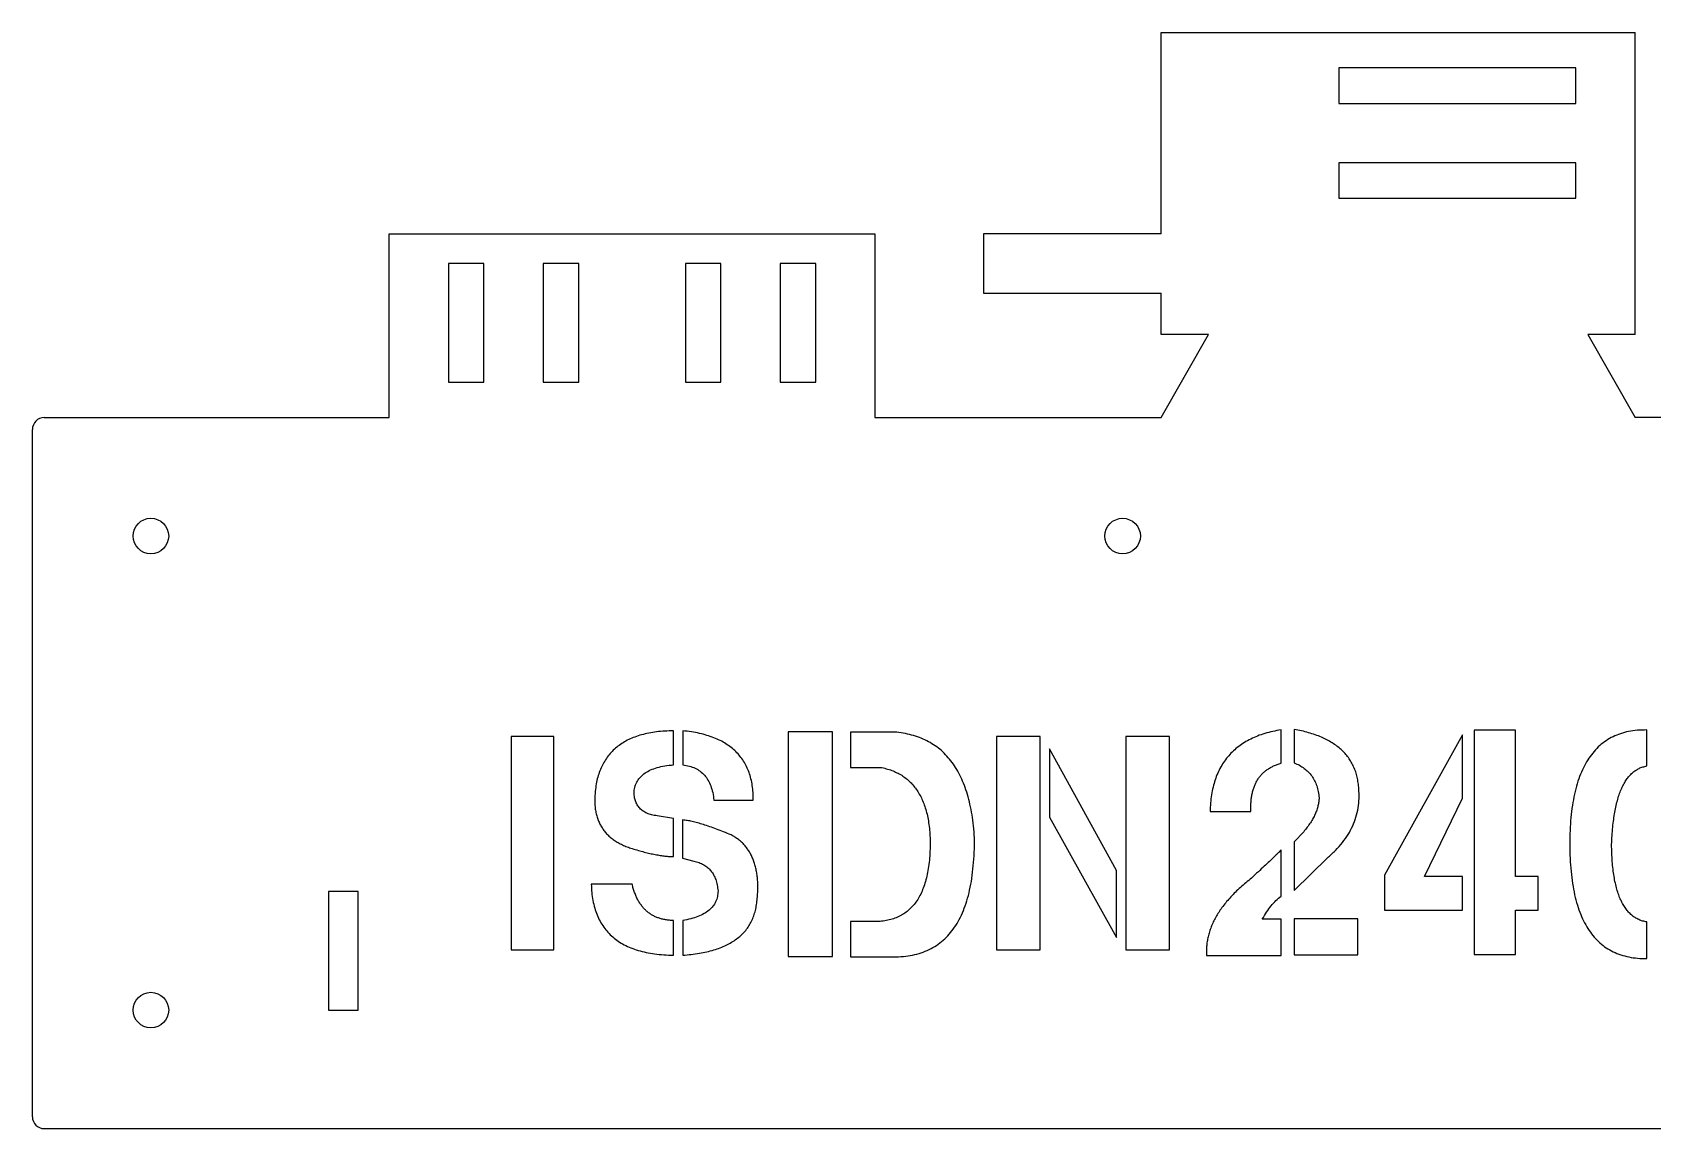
# Model space of a CAD drawing. Header units: millimetres. Extents: x -264 to 10, y -50 to 100.
# Drawn here: x -264 to -127.3, y -50 to 42.5 of the extents above; entities that cross this region are included whole.
import ezdxf

# ---------------------------------------------------------------- set-up
doc = ezdxf.new("R2010")
doc.units = ezdxf.units.MM

msp = doc.modelspace()

# ---------------------------------------------------------------- linework, layer by layer
at = {"color": 7, "linetype": 'Continuous', "lineweight": 25}
for p, q in [((-168.75, 42.5), (-128.75, 42.5)), ((-168.75, 25.5), (-168.75, 42.5)), ((-128.75, 17), (-128.75, 42.5)), ((-153.75, 39.5), (-153.75, 36.5)), ((-133.75, 39.5), (-153.75, 39.5)), ((-133.75, 36.5), (-133.75, 39.5)), ((-153.75, 36.5), (-133.75, 36.5)), ((-153.75, 31.5), (-153.75, 28.5)), ((-133.75, 31.5), (-153.75, 31.5)), ((-133.75, 28.5), (-133.75, 31.5)), ((-153.75, 28.5), (-133.75, 28.5)), ((-233.9, 25.5), (-192.9, 25.5)), ((-233.9, 10), (-233.9, 25.5)), ((-192.9, 25.5), (-192.9, 10)), ((-168.75, 25.5), (-183.75, 25.5)), ((-183.75, 25.5), (-183.75, 20.5)), ((-228.9, 23), (-228.9, 13)), ((-225.9, 23), (-228.9, 23)), ((-225.9, 13), (-225.9, 23)), ((-220.9, 23), (-220.9, 13)), ((-217.9, 23), (-220.9, 23)), ((-217.9, 13), (-217.9, 23)), ((-205.9, 23), (-208.9, 23)), ((-208.9, 23), (-208.9, 13)), ((-205.9, 13), (-205.9, 23)), ((-200.9, 23), (-200.9, 13)), ((-197.9, 23), (-200.9, 23)), ((-197.9, 13), (-197.9, 23)), ((-183.75, 20.5), (-168.75, 20.5)), ((-168.75, 17), (-168.75, 20.5)), ((-164.75, 17), (-168.75, 17)), ((-168.75, 10), (-164.75, 17)), ((-132.75, 17), (-128.75, 10)), ((-128.75, 17), (-132.75, 17)), ((-228.9, 13), (-225.9, 13)), ((-220.9, 13), (-217.9, 13)), ((-208.9, 13), (-205.9, 13)), ((-200.9, 13), (-197.9, 13)), ((-263, 10), (-233.9, 10)), ((-192.9, 10), (-168.75, 10)), ((-117.92, 10), (-128.75, 10)), ((-264, -49), (-264, 9)), ((-158.63, -19.17), (-158.63, -16.35)), ((-157.52, -16.31), (-157.52, -19.13)), ((-142.32, -16.39), (-142.32, -35.3)), ((-138.84, -16.39), (-142.32, -16.39)), ((-138.84, -28.73), (-138.84, -16.39)), ((-127.77, -19.4), (-127.77, -16.36)), ((-223.6, -16.91), (-223.6, -34.91)), ((-219.99, -16.91), (-223.6, -16.91)), ((-219.99, -34.91), (-219.99, -16.91)), ((-209.9, -19.3), (-209.9, -16.43)), ((-209.12, -16.43), (-209.12, -19.3)), ((-200.21, -16.52), (-200.21, -35.47)), ((-196.49, -16.52), (-200.21, -16.52)), ((-196.49, -35.47), (-196.49, -16.52)), ((-194.95, -16.56), (-194.95, -19.52)), ((-191.06, -16.56), (-194.95, -16.56)), ((-178.96, -16.91), (-182.65, -16.91)), ((-182.65, -16.91), (-182.65, -34.91)), ((-178.96, -34.91), (-178.96, -16.91)), ((-171.74, -16.91), (-171.74, -34.91)), ((-168.05, -16.91), (-171.74, -16.91)), ((-168.05, -34.91), (-168.05, -16.91)), ((-143.31, -16.78), (-149.91, -28.62)), ((-143.31, -22.13), (-143.31, -16.78)), ((-178.18, -17.95), (-178.18, -23.71)), ((-172.52, -28.21), (-178.18, -17.95)), ((-194.95, -19.52), (-192.44, -19.52)), ((-206.49, -22.29), (-203.17, -22.29)), ((-146.52, -28.73), (-143.31, -22.13)), ((-209.9, -23.82), (-211.29, -23.61)), ((-209.9, -27.05), (-209.9, -23.82)), ((-209.13, -23.95), (-209.13, -27.18)), ((-178.18, -23.71), (-172.52, -33.87)), ((-164.62, -23.25), (-161.17, -23.25)), ((-156.72, -24.95), (-157.52, -25.81)), ((-157.52, -25.81), (-157.52, -29.92)), ((-209.13, -27.18), (-208.17, -27.43)), ((-158.63, -30.38), (-158.63, -26.47)), ((-157.52, -29.92), (-154.72, -27.16)), ((-172.52, -33.87), (-172.52, -28.21)), ((-149.91, -28.62), (-149.91, -31.56)), ((-239, -30), (-239, -40)), ((-236.5, -30), (-239, -30)), ((-236.5, -40), (-236.5, -30)), ((-213.39, -29.38), (-216.84, -29.38)), ((-143.31, -28.73), (-146.52, -28.73)), ((-143.31, -31.56), (-143.31, -28.73)), ((-136.94, -28.73), (-138.84, -28.73)), ((-136.94, -31.56), (-136.94, -28.73)), ((-209.9, -35.37), (-209.9, -32.44)), ((-209.12, -32.44), (-209.12, -35.37)), ((-194.96, -32.53), (-194.96, -35.51)), ((-192.74, -32.53), (-194.96, -32.53)), ((-158.63, -32.34), (-160.21, -32.34)), ((-158.63, -35.38), (-158.63, -32.34)), ((-157.51, -32.3), (-157.51, -35.34)), ((-152.15, -32.3), (-157.51, -32.3)), ((-152.15, -35.34), (-152.15, -32.3)), ((-149.91, -31.56), (-143.31, -31.56)), ((-138.84, -31.56), (-136.94, -31.56)), ((-138.84, -35.3), (-138.84, -31.56)), ((-127.76, -35.65), (-127.76, -32.56)), ((-223.6, -34.91), (-219.99, -34.91)), ((-200.21, -35.47), (-196.49, -35.47)), ((-194.96, -35.51), (-191.33, -35.51)), ((-182.65, -34.91), (-178.96, -34.91)), ((-171.74, -34.91), (-168.05, -34.91)), ((-164.91, -35.38), (-158.63, -35.38)), ((-157.51, -35.34), (-152.15, -35.34)), ((-142.32, -35.3), (-138.84, -35.3)), ((-239, -40), (-236.5, -40)), ((-263, -50), (9, -50))]:
    msp.add_line(p, q, dxfattribs=at)
for centre in [(-254, 0), (-172, 0), (-254, -40)]:
    msp.add_circle(centre, 1.5, dxfattribs=at)
for centre, start, end in [((-263, 9), 90, 180), ((-263, -49), 180, 270)]:
    msp.add_arc(centre, 1, start, end, dxfattribs=at)
for points, knots in [([(-158.63, -16.35), (-158.86, -16.4), (-159.32, -16.48), (-159.99, -16.65), (-160.61, -16.86), (-161.19, -17.12), (-161.72, -17.41), (-162.21, -17.74), (-162.65, -18.12), (-163.06, -18.53), (-163.41, -18.98), (-163.72, -19.48), (-163.99, -20.01), (-164.2, -20.58), (-164.38, -21.19), (-164.51, -21.84), (-164.59, -22.53), (-164.61, -23.01), (-164.62, -23.25)], [0, 0, 0, 0, 0.071331, 0.139408, 0.204326, 0.266389, 0.326388, 0.384485, 0.441781, 0.498069, 0.555052, 0.612215, 0.670974, 0.731373, 0.793939, 0.859217, 0.9279, 1, 1, 1, 1]), ([(-152.07, -21.31), (-152.08, -21.15), (-152.11, -20.82), (-152.2, -20.35), (-152.32, -19.89), (-152.5, -19.47), (-152.7, -19.07), (-152.94, -18.69), (-153.23, -18.34), (-153.55, -18.01), (-153.92, -17.71), (-154.32, -17.44), (-154.76, -17.19), (-155.23, -16.96), (-155.75, -16.76), (-156.31, -16.59), (-156.9, -16.43), (-157.31, -16.35), (-157.52, -16.31)], [0, 0, 0, 0, 0.061751, 0.121349, 0.179248, 0.235675, 0.290846, 0.346334, 0.401828, 0.458412, 0.516588, 0.576564, 0.638652, 0.704055, 0.772688, 0.844543, 0.920324, 1, 1, 1, 1]), ([(-127.77, -16.36), (-128.04, -16.37), (-128.55, -16.37), (-129.29, -16.48), (-129.98, -16.66), (-130.62, -16.92), (-131.21, -17.26), (-131.75, -17.67), (-132.23, -18.17), (-132.66, -18.74), (-133.04, -19.39), (-133.38, -20.11), (-133.65, -20.91), (-133.87, -21.79), (-134.06, -22.74), (-134.18, -23.77), (-134.25, -24.87), (-134.26, -25.63), (-134.27, -26.03)], [0, 0, 0, 0, 0.059326, 0.115678, 0.169185, 0.220674, 0.271576, 0.322559, 0.37435, 0.428062, 0.484487, 0.544308, 0.608007, 0.676174, 0.74925, 0.827154, 0.91075, 1, 1, 1, 1]), ([(-209.9, -16.43), (-210.14, -16.44), (-210.62, -16.45), (-211.32, -16.51), (-211.97, -16.62), (-212.59, -16.76), (-213.15, -16.95), (-213.68, -17.16), (-214.16, -17.43), (-214.59, -17.73), (-214.99, -18.07), (-215.34, -18.45), (-215.64, -18.87), (-215.91, -19.33), (-216.13, -19.82), (-216.3, -20.36), (-216.43, -20.93), (-216.48, -21.33), (-216.5, -21.53)], [0, 0, 0, 0, 0.079241, 0.1542211, 0.2248735, 0.2922036, 0.3555906, 0.4164097, 0.4747374, 0.5313679, 0.5869295, 0.6418072, 0.6969956, 0.7531661, 0.8113333, 0.8711995, 0.9337396, 1, 1, 1, 1]), ([(-203.17, -22.29), (-203.17, -22.07), (-203.18, -21.66), (-203.24, -21.05), (-203.35, -20.48), (-203.51, -19.95), (-203.72, -19.45), (-203.98, -18.99), (-204.28, -18.57), (-204.63, -18.18), (-205.03, -17.84), (-205.47, -17.52), (-205.96, -17.24), (-206.51, -17.01), (-207.09, -16.81), (-207.72, -16.64), (-208.4, -16.51), (-208.87, -16.46), (-209.12, -16.43)], [0, 0, 0, 0, 0.068142, 0.132938, 0.194416, 0.253603, 0.310605, 0.366439, 0.421434, 0.476636, 0.532758, 0.590473, 0.650374, 0.713199, 0.779115, 0.848283, 0.922236, 1, 1, 1, 1]), ([(-184.5, -25.47), (-184.52, -25.13), (-184.57, -24.48), (-184.69, -23.53), (-184.87, -22.65), (-185.08, -21.82), (-185.34, -21.05), (-185.64, -20.34), (-185.99, -19.69), (-186.37, -19.1), (-186.81, -18.57), (-187.28, -18.09), (-187.81, -17.69), (-188.37, -17.34), (-188.99, -17.05), (-189.64, -16.83), (-190.34, -16.65), (-190.82, -16.59), (-191.06, -16.56)], [0, 0, 0, 0, 0.0824888, 0.1606561, 0.234464, 0.3044335, 0.3705618, 0.433501, 0.4935235, 0.5509976, 0.6069262, 0.6614859, 0.7153477, 0.7695279, 0.8244744, 0.8808481, 0.939205, 1, 1, 1, 1]), ([(-157.52, -19.13), (-157.37, -19.2), (-157.07, -19.33), (-156.67, -19.59), (-156.33, -19.89), (-156.03, -20.24), (-155.79, -20.64), (-155.61, -21.09), (-155.48, -21.57), (-155.44, -21.92), (-155.42, -22.09)], [0, 0, 0, 0, 0.129228, 0.25205, 0.370343, 0.48809, 0.607748, 0.731389, 0.860617, 1, 1, 1, 1]), ([(-213.23, -21.56), (-213.21, -21.4), (-213.16, -21.09), (-212.96, -20.66), (-212.67, -20.29), (-212.29, -19.97), (-211.82, -19.72), (-211.26, -19.52), (-210.61, -19.38), (-210.14, -19.33), (-209.9, -19.3)], [0, 0, 0, 0, 0.1096, 0.213954, 0.317879, 0.428228, 0.547815, 0.681503, 0.831907, 1, 1, 1, 1]), ([(-209.12, -19.3), (-208.93, -19.33), (-208.57, -19.39), (-208.07, -19.57), (-207.64, -19.83), (-207.27, -20.17), (-206.97, -20.6), (-206.74, -21.09), (-206.57, -21.66), (-206.52, -22.07), (-206.49, -22.29)], [0, 0, 0, 0, 0.129431, 0.249737, 0.363376, 0.476383, 0.592692, 0.71662, 0.851753, 1, 1, 1, 1]), ([(-192.44, -19.52), (-192.27, -19.55), (-191.95, -19.62), (-191.48, -19.77), (-191.05, -19.96), (-190.64, -20.18), (-190.27, -20.45), (-189.92, -20.75), (-189.62, -21.09), (-189.33, -21.46), (-189.09, -21.88), (-188.87, -22.33), (-188.69, -22.82), (-188.53, -23.34), (-188.41, -23.9), (-188.32, -24.51), (-188.26, -25.14), (-188.24, -25.58), (-188.24, -25.81)], [0, 0, 0, 0, 0.061278, 0.120197, 0.17667, 0.232263, 0.286785, 0.341632, 0.39675, 0.453013, 0.510797, 0.570912, 0.633401, 0.699101, 0.768371, 0.841521, 0.918811, 1, 1, 1, 1]), ([(-161.17, -23.25), (-161.17, -23.11), (-161.18, -22.85), (-161.17, -22.46), (-161.13, -22.1), (-161.07, -21.75), (-160.99, -21.42), (-160.89, -21.11), (-160.76, -20.83), (-160.61, -20.56), (-160.44, -20.31), (-160.25, -20.09), (-160.03, -19.88), (-159.79, -19.7), (-159.53, -19.53), (-159.25, -19.39), (-158.95, -19.27), (-158.73, -19.2), (-158.63, -19.17)], [0, 0, 0, 0, 0.077468, 0.150596, 0.220396, 0.287066, 0.351042, 0.412046, 0.471918, 0.529477, 0.585627, 0.641581, 0.698425, 0.755274, 0.813446, 0.873248, 0.935529, 1, 1, 1, 1]), ([(-130.74, -26.03), (-130.72, -25.78), (-130.7, -25.29), (-130.65, -24.58), (-130.56, -23.92), (-130.47, -23.31), (-130.36, -22.74), (-130.22, -22.21), (-130.07, -21.73), (-129.89, -21.29), (-129.69, -20.9), (-129.48, -20.55), (-129.25, -20.24), (-128.99, -19.98), (-128.71, -19.77), (-128.42, -19.6), (-128.11, -19.47), (-127.88, -19.43), (-127.77, -19.4)], [0, 0, 0, 0, 0.0963907, 0.1870339, 0.2725743, 0.3525187, 0.4270666, 0.4969943, 0.5617846, 0.6220134, 0.6783104, 0.7303795, 0.7796519, 0.8257294, 0.8700657, 0.9134181, 0.9564121, 1, 1, 1, 1]), ([(-216.5, -21.53), (-216.52, -21.69), (-216.54, -21.98), (-216.55, -22.42), (-216.53, -22.84), (-216.47, -23.24), (-216.38, -23.62), (-216.26, -23.97), (-216.11, -24.31), (-215.93, -24.62), (-215.72, -24.91), (-215.48, -25.19), (-215.21, -25.44), (-214.9, -25.67), (-214.57, -25.88), (-214.2, -26.06), (-213.81, -26.23), (-213.53, -26.32), (-213.39, -26.37)], [0, 0, 0, 0, 0.072336, 0.141439, 0.207608, 0.270099, 0.331115, 0.38996, 0.447505, 0.504269, 0.561133, 0.617813, 0.676159, 0.73544, 0.797828, 0.861804, 0.929458, 1, 1, 1, 1]), ([(-211.29, -23.61), (-211.44, -23.59), (-211.73, -23.54), (-212.13, -23.4), (-212.47, -23.22), (-212.75, -22.98), (-212.97, -22.69), (-213.12, -22.35), (-213.22, -21.97), (-213.23, -21.7), (-213.23, -21.56)], [0, 0, 0, 0, 0.148039, 0.279754, 0.401117, 0.515449, 0.627826, 0.742053, 0.865289, 1, 1, 1, 1]), ([(-154.72, -27.16), (-154.48, -26.95), (-154.03, -26.55), (-153.45, -25.89), (-152.96, -25.2), (-152.57, -24.48), (-152.29, -23.72), (-152.11, -22.94), (-152.02, -22.14), (-152.05, -21.59), (-152.07, -21.31)], [0, 0, 0, 0, 0.139247, 0.270494, 0.396101, 0.517596, 0.636648, 0.755407, 0.875682, 1, 1, 1, 1]), ([(-155.42, -22.09), (-155.42, -22.21), (-155.44, -22.43), (-155.51, -22.78), (-155.61, -23.12), (-155.76, -23.48), (-155.93, -23.84), (-156.16, -24.2), (-156.42, -24.58), (-156.62, -24.82), (-156.72, -24.95)], [0, 0, 0, 0, 0.1051086, 0.2130422, 0.3273512, 0.4456503, 0.5722115, 0.706252, 0.8482211, 1, 1, 1, 1]), ([(-205.03, -25.22), (-205.24, -25.13), (-205.65, -24.96), (-206.26, -24.73), (-206.83, -24.53), (-207.36, -24.35), (-207.85, -24.2), (-208.31, -24.09), (-208.73, -24), (-209, -23.97), (-209.13, -23.95)], [0, 0, 0, 0, 0.1614, 0.312363, 0.451941, 0.581874, 0.701746, 0.811366, 0.910691, 1, 1, 1, 1]), ([(-202.84, -30.7), (-202.83, -30.54), (-202.8, -30.21), (-202.78, -29.73), (-202.78, -29.27), (-202.82, -28.83), (-202.87, -28.41), (-202.95, -28.02), (-203.05, -27.64), (-203.17, -27.29), (-203.32, -26.96), (-203.49, -26.64), (-203.69, -26.35), (-203.9, -26.08), (-204.15, -25.83), (-204.42, -25.61), (-204.71, -25.4), (-204.92, -25.28), (-205.03, -25.22)], [0, 0, 0, 0, 0.079734, 0.156167, 0.228896, 0.298739, 0.365296, 0.42942, 0.490794, 0.550324, 0.608035, 0.664371, 0.719801, 0.77497, 0.829855, 0.885805, 0.941931, 1, 1, 1, 1]), ([(-188.24, -25.81), (-188.24, -26.07), (-188.25, -26.59), (-188.3, -27.34), (-188.39, -28.04), (-188.51, -28.69), (-188.67, -29.28), (-188.86, -29.83), (-189.09, -30.33), (-189.35, -30.78), (-189.66, -31.18), (-189.99, -31.53), (-190.37, -31.82), (-190.77, -32.07), (-191.22, -32.26), (-191.69, -32.41), (-192.21, -32.5), (-192.56, -32.52), (-192.74, -32.53)], [0, 0, 0, 0, 0.087271, 0.169669, 0.24657, 0.31865, 0.386335, 0.449786, 0.509749, 0.566058, 0.620513, 0.673271, 0.724877, 0.776705, 0.829171, 0.88343, 0.940392, 1, 1, 1, 1]), ([(-191.33, -35.51), (-191.05, -35.5), (-190.51, -35.49), (-189.73, -35.37), (-189, -35.18), (-188.32, -34.91), (-187.7, -34.55), (-187.13, -34.12), (-186.62, -33.6), (-186.17, -33.01), (-185.76, -32.34), (-185.42, -31.59), (-185.13, -30.76), (-184.89, -29.85), (-184.71, -28.87), (-184.59, -27.8), (-184.51, -26.66), (-184.5, -25.88), (-184.5, -25.47)], [0, 0, 0, 0, 0.060249, 0.117161, 0.171448, 0.223717, 0.275153, 0.326434, 0.378459, 0.432306, 0.48856, 0.54816, 0.611449, 0.679181, 0.751495, 0.82896, 0.91164, 1, 1, 1, 1]), ([(-213.39, -26.37), (-213.21, -26.42), (-212.87, -26.52), (-212.38, -26.66), (-211.9, -26.78), (-211.45, -26.87), (-211.03, -26.95), (-210.63, -27.01), (-210.26, -27.04), (-210.01, -27.05), (-209.9, -27.05)], [0, 0, 0, 0, 0.153154, 0.297557, 0.434064, 0.563062, 0.683609, 0.796754, 0.901789, 1, 1, 1, 1]), ([(-158.63, -26.47), (-158.64, -26.49), (-158.69, -26.56), (-158.82, -26.69), (-159.02, -26.88), (-159.29, -27.15), (-159.64, -27.48), (-160.07, -27.88), (-160.57, -28.35), (-160.93, -28.68), (-161.12, -28.86)], [0, 0, 0, 0, 0.022274, 0.074273, 0.15539, 0.265652, 0.405863, 0.574456, 0.772246, 1, 1, 1, 1]), ([(-134.27, -26.03), (-134.26, -26.42), (-134.25, -27.18), (-134.17, -28.28), (-134.04, -29.3), (-133.87, -30.25), (-133.64, -31.12), (-133.36, -31.91), (-133.03, -32.64), (-132.65, -33.28), (-132.21, -33.85), (-131.73, -34.34), (-131.19, -34.76), (-130.6, -35.09), (-129.96, -35.35), (-129.27, -35.53), (-128.53, -35.64), (-128.02, -35.65), (-127.76, -35.65)], [0, 0, 0, 0, 0.088937, 0.172537, 0.250423, 0.32338, 0.391264, 0.454977, 0.51498, 0.571325, 0.624968, 0.677121, 0.727849, 0.778905, 0.83055, 0.884219, 0.940495, 1, 1, 1, 1]), ([(-127.76, -32.56), (-127.88, -32.54), (-128.11, -32.5), (-128.45, -32.37), (-128.76, -32.2), (-129.05, -31.99), (-129.31, -31.73), (-129.55, -31.43), (-129.77, -31.09), (-129.97, -30.7), (-130.15, -30.27), (-130.29, -29.79), (-130.43, -29.27), (-130.53, -28.71), (-130.62, -28.1), (-130.68, -27.45), (-130.72, -26.75), (-130.73, -26.27), (-130.74, -26.03)], [0, 0, 0, 0, 0.046561, 0.091477, 0.13683, 0.182134, 0.228998, 0.278583, 0.330851, 0.386365, 0.446244, 0.510057, 0.578906, 0.652425, 0.731386, 0.815338, 0.905015, 1, 1, 1, 1]), ([(-208.17, -27.43), (-208.02, -27.47), (-207.74, -27.54), (-207.35, -27.72), (-207.01, -27.96), (-206.73, -28.25), (-206.5, -28.6), (-206.32, -29), (-206.2, -29.46), (-206.16, -29.78), (-206.14, -29.95)], [0, 0, 0, 0, 0.129015, 0.250396, 0.365589, 0.480563, 0.597864, 0.721339, 0.854587, 1, 1, 1, 1]), ([(-216.84, -29.38), (-216.83, -29.62), (-216.81, -30.08), (-216.71, -30.75), (-216.56, -31.38), (-216.36, -31.96), (-216.11, -32.51), (-215.8, -32.99), (-215.45, -33.44), (-215.03, -33.84), (-214.57, -34.19), (-214.06, -34.5), (-213.49, -34.76), (-212.87, -34.97), (-212.2, -35.14), (-211.48, -35.26), (-210.7, -35.35), (-210.17, -35.36), (-209.9, -35.37)], [0, 0, 0, 0, 0.0688394, 0.1337639, 0.195665, 0.2543001, 0.3109737, 0.3664099, 0.4208028, 0.4753909, 0.5310138, 0.5883372, 0.6476672, 0.710276, 0.7765635, 0.8466333, 0.9209067, 1, 1, 1, 1]), ([(-209.9, -32.44), (-210.01, -32.44), (-210.23, -32.43), (-210.56, -32.39), (-210.87, -32.32), (-211.16, -32.23), (-211.44, -32.13), (-211.7, -31.99), (-211.94, -31.83), (-212.17, -31.65), (-212.38, -31.45), (-212.57, -31.22), (-212.75, -30.97), (-212.91, -30.7), (-213.06, -30.4), (-213.18, -30.08), (-213.3, -29.74), (-213.36, -29.5), (-213.39, -29.38)], [0, 0, 0, 0, 0.0675964, 0.1317445, 0.1937642, 0.2539774, 0.3118532, 0.3691749, 0.4261747, 0.4833759, 0.5407728, 0.5994184, 0.6598032, 0.7223584, 0.7867928, 0.8545251, 0.9255075, 1, 1, 1, 1]), ([(-206.14, -29.95), (-206.15, -30.11), (-206.17, -30.42), (-206.33, -30.86), (-206.56, -31.25), (-206.9, -31.59), (-207.33, -31.88), (-207.85, -32.12), (-208.45, -32.32), (-208.88, -32.4), (-209.12, -32.44)], [0, 0, 0, 0, 0.112911, 0.219069, 0.325056, 0.435111, 0.554828, 0.686783, 0.834427, 1, 1, 1, 1]), ([(-161.12, -28.86), (-161.28, -28.99), (-161.6, -29.24), (-162.05, -29.64), (-162.48, -30.04), (-162.86, -30.44), (-163.22, -30.84), (-163.54, -31.24), (-163.83, -31.65), (-164.08, -32.05), (-164.3, -32.46), (-164.49, -32.87), (-164.64, -33.29), (-164.76, -33.7), (-164.85, -34.12), (-164.91, -34.54), (-164.93, -34.96), (-164.92, -35.24), (-164.91, -35.38)], [0, 0, 0, 0, 0.079394, 0.156104, 0.229551, 0.300552, 0.368555, 0.434105, 0.497017, 0.558172, 0.617115, 0.674752, 0.730698, 0.785256, 0.839336, 0.893157, 0.946597, 1, 1, 1, 1]), ([(-209.12, -35.37), (-208.88, -35.35), (-208.41, -35.31), (-207.73, -35.22), (-207.1, -35.09), (-206.51, -34.94), (-205.96, -34.75), (-205.46, -34.54), (-205, -34.29), (-204.58, -34.01), (-204.21, -33.71), (-203.88, -33.37), (-203.59, -33), (-203.36, -32.6), (-203.16, -32.17), (-203.01, -31.71), (-202.9, -31.22), (-202.86, -30.88), (-202.84, -30.7)], [0, 0, 0, 0, 0.083517, 0.162522, 0.236841, 0.307293, 0.373963, 0.43692, 0.497018, 0.55475, 0.610048, 0.664465, 0.717753, 0.771607, 0.825939, 0.881637, 0.939481, 1, 1, 1, 1]), ([(-160.21, -32.34), (-160.09, -32.13), (-159.87, -31.74), (-159.48, -31.21), (-159.08, -30.75), (-158.77, -30.5), (-158.63, -30.38)], [0, 0, 0, 0, 0.277545, 0.535701, 0.775273, 1, 1, 1, 1])]:
    msp.add_open_spline(points, degree=3, knots=knots, dxfattribs=at)

doc.saveas('drawing.dxf')
